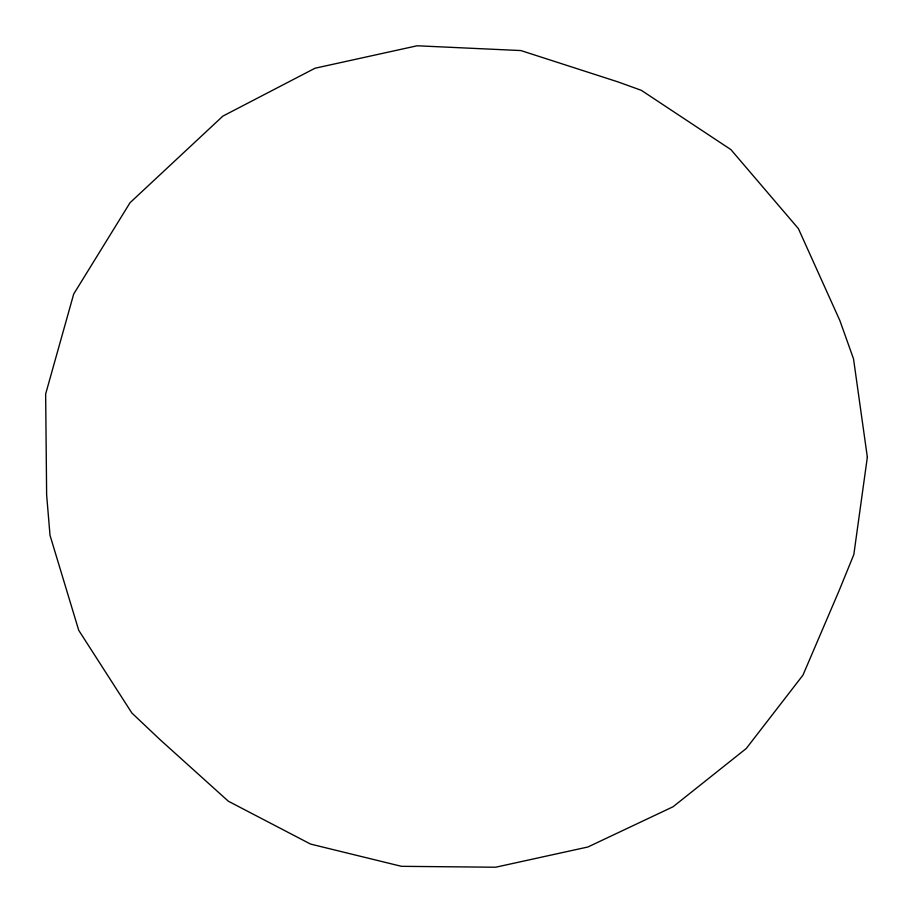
<?xml version="1.0" encoding="UTF-8"?>
<svg xmlns="http://www.w3.org/2000/svg" width="913" height="913" viewBox="0 0 913 913"><rect width="100%" height="100%" fill="white"/><g stroke="black" fill="none" stroke-linecap="round" stroke-linejoin="round"><path stroke-width="1.37" d="M867.35 457.185L853.826 554.568L839.115 590.631L802.949 675.164L746.275 748.489L673.075 806.75L587.915 846.99L495.656 867.224L401.458 866.323L310.568 844.08L228.364 801.237L160.06 739.656L131.883 713.03L78.735 630.324L50.01 535.292L46.631 494.8L45.65 393.994L73.702 294.032L130.057 202.697L222.886 116.099L315.031 68.224L417.161 45.776L520.924 50.569L617.896 81.873L641.325 90.319L730.902 149.606L798.384 228.615L839.869 320.577L853.518 358.832L867.35 457.185"/></g></svg>
